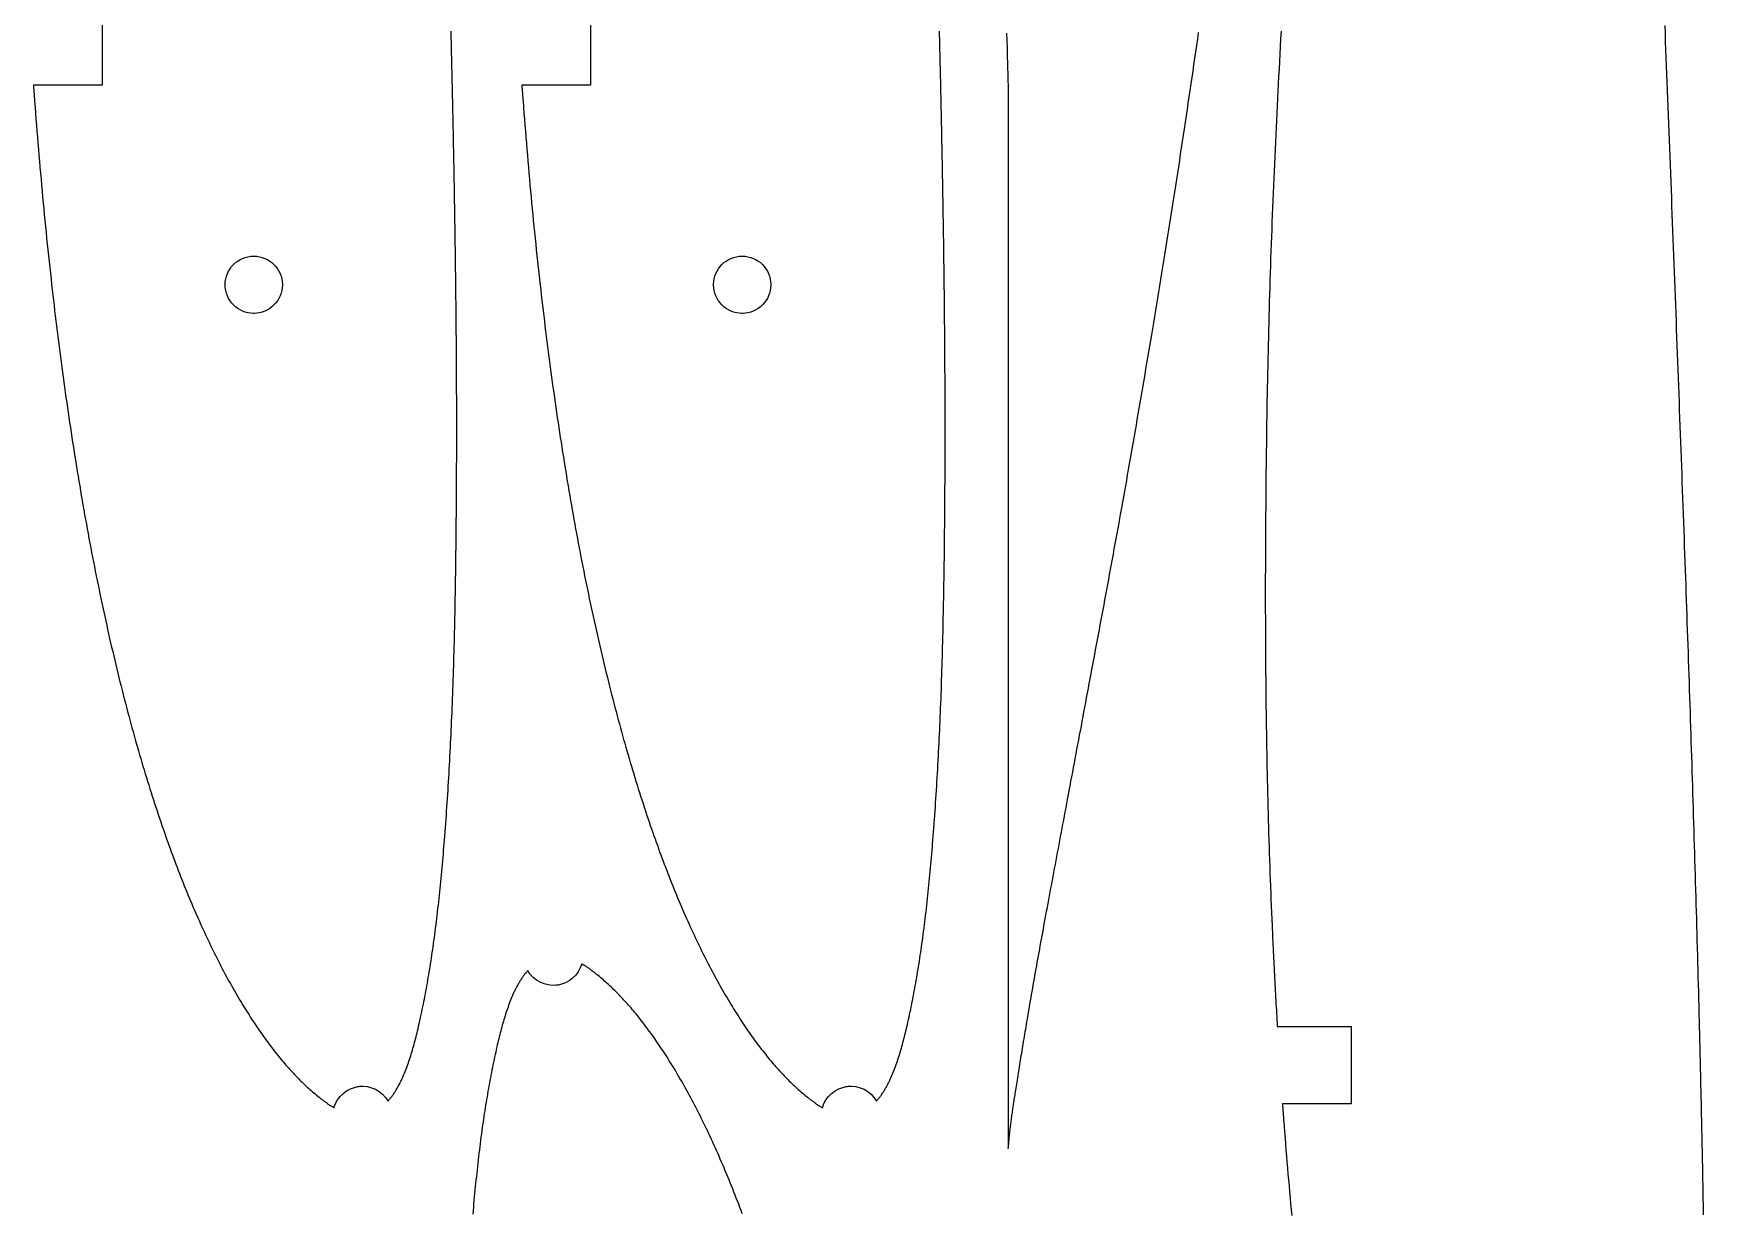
# Model space of a CAD drawing. Extents: x 0 to 97, y 0 to 653.
# Drawn here: x 3.4 to 93.9, y 398.2 to 462 of the extents above; entities that cross this region are included whole.
import ezdxf

# ---------------------------------------------------------------- set-up
doc = ezdxf.new("R2010")
doc.units = 0
doc.layers.get('0').update_dxf_attribs({"linetype": 'CONTINUOUS'})

msp = doc.modelspace()

# ---------------------------------------------------------------- linework, layer by layer
at = {"color": 0}
for points in [[(7.11849, 463.361), (7.11849, 459.161), (3.398, 459.161), (3.40007, 459.132), (3.40429, 459.075), (3.40642, 459.046), (3.40847, 459.018), (3.4106, 458.989), (3.41271, 458.96), (3.41482, 458.931), (3.41906, 458.874), (3.42117, 458.844), (3.42329, 458.817), (3.42546, 458.787), (3.43181, 458.701), (3.43397, 458.672), (3.43608, 458.644), (3.43826, 458.615), (3.44038, 458.586), (3.44254, 458.558), (3.44467, 458.529), (3.44683, 458.501), (3.449, 458.472), (3.45111, 458.443), (3.45329, 458.415), (3.45546, 458.386), (3.45763, 458.357), (3.45975, 458.329), (3.46192, 458.3), (3.48682, 457.974), (3.51204, 457.646), (3.53754, 457.319), (3.56337, 456.994), (3.58946, 456.668), (3.61594, 456.343), (3.64268, 456.018), (3.66976, 455.694), (3.69715, 455.371), (3.72488, 455.047), (3.75299, 454.724), (3.78136, 454.401), (3.81006, 454.079), (3.83914, 453.757), (3.86854, 453.436), (3.89828, 453.115), (3.92839, 452.794), (3.95876, 452.475), (3.98958, 452.156), (4.02072, 451.836), (4.05219, 451.517), (4.08404, 451.199), (4.11626, 450.882), (4.14887, 450.564), (4.18181, 450.247), (4.21511, 449.931), (4.24881, 449.615), (4.28282, 449.299), (4.31728, 448.985), (4.35211, 448.669), (4.35325, 448.66), (4.35439, 448.649), (4.35553, 448.639), (4.35672, 448.629), (4.35786, 448.618), (4.359, 448.608), (4.36128, 448.588), (4.36247, 448.578), (4.36361, 448.567), (4.36589, 448.546), (4.36703, 448.536), (4.36822, 448.525), (4.36936, 448.515), (4.3705, 448.506), (4.37164, 448.494), (4.37283, 448.485), (4.37511, 448.464), (4.37631, 448.454), (4.37744, 448.443), (4.37858, 448.433), (4.37972, 448.422), (4.38092, 448.412), (4.38206, 448.403), (4.38319, 448.392), (4.38439, 448.382), (4.38553, 448.371), (4.38672, 448.361), (4.41862, 448.079), (4.45085, 447.799), (4.4834, 447.518), (4.51628, 447.237), (4.54943, 446.957), (4.58296, 446.678), (4.61669, 446.399), (4.65082, 446.119), (4.68528, 445.842), (4.72, 445.563), (4.75504, 445.286), (4.79042, 445.008), (4.82607, 444.732), (4.86208, 444.456), (4.89839, 444.179), (4.935, 443.904), (4.97194, 443.629), (5.00922, 443.354), (5.04676, 443.081), (5.08469, 442.807), (5.12289, 442.533), (5.16146, 442.261), (5.20031, 441.987), (5.23947, 441.717), (5.27897, 441.444), (5.31879, 441.174), (5.35889, 440.903), (5.39936, 440.633), (5.44015, 440.364), (5.48122, 440.094), (5.52214, 439.829), (5.56332, 439.565), (5.60487, 439.3), (5.64671, 439.037), (5.68886, 438.774), (5.73128, 438.511), (5.77408, 438.249), (5.81722, 437.987), (5.86068, 437.725), (5.90446, 437.465), (5.94857, 437.204), (5.993, 436.944), (6.03776, 436.685), (6.08285, 436.426), (6.12831, 436.168), (6.17404, 435.91), (6.22017, 435.653), (6.2666, 435.396), (6.31342, 435.139), (6.36051, 434.883), (6.40799, 434.628), (6.45583, 434.374), (6.50401, 434.119), (6.55251, 433.865), (6.6014, 433.612), (6.65061, 433.36), (6.70019, 433.107), (6.75011, 432.856), (6.8004, 432.604), (6.85101, 432.353), (6.90201, 432.103), (6.95226, 431.86), (7.00276, 431.615), (7.05365, 431.374), (7.10493, 431.131), (7.15647, 430.889), (7.20844, 430.647), (7.26069, 430.407), (7.31332, 430.167), (7.36632, 429.926), (7.41965, 429.688), (7.47336, 429.449), (7.5274, 429.211), (7.58182, 428.974), (7.63656, 428.736), (7.69163, 428.5), (7.74713, 428.264), (7.80296, 428.029), (7.8591, 427.794), (7.91564, 427.561), (7.97254, 427.328), (8.02979, 427.094), (8.0874, 426.862), (8.1454, 426.631), (8.20372, 426.399), (8.26243, 426.169), (8.3215, 425.939), (8.38097, 425.71), (8.44075, 425.481), (8.50092, 425.253), (8.56142, 425.026), (8.62235, 424.799), (8.67979, 424.588), (8.73757, 424.375), (8.79562, 424.165), (8.85406, 423.954), (8.91282, 423.744), (8.9719, 423.535), (9.03131, 423.326), (9.0911, 423.118), (9.15115, 422.911), (9.21158, 422.704), (9.27229, 422.499), (9.33344, 422.293), (9.39486, 422.088), (9.4566, 421.883), (9.51872, 421.679), (9.58122, 421.476), (9.64399, 421.274), (9.70714, 421.072), (9.77067, 420.871), (9.83453, 420.669), (9.89871, 420.469), (9.96326, 420.271), (10.0282, 420.071), (10.0934, 419.874), (10.159, 419.676), (10.225, 419.479), (10.2913, 419.283), (10.358, 419.088), (10.4251, 418.893), (10.4925, 418.699), (10.5534, 418.525), (10.6148, 418.351), (10.6763, 418.178), (10.7382, 418.006), (10.8003, 417.833), (10.8628, 417.662), (10.9256, 417.492), (10.9887, 417.322), (11.052, 417.153), (11.1157, 416.983), (11.1797, 416.815), (11.244, 416.647), (11.3087, 416.481), (11.3736, 416.314), (11.4388, 416.147), (11.5044, 415.982), (11.5703, 415.818), (11.6364, 415.654), (11.703, 415.49), (11.7698, 415.328), (11.837, 415.165), (11.9045, 415.004), (11.9722, 414.843), (12.0404, 414.683), (12.1088, 414.524), (12.1776, 414.365), (12.2467, 414.207), (12.3162, 414.049), (12.386, 413.892), (12.4561, 413.736), (12.5227, 413.589), (12.5897, 413.443), (12.657, 413.297), (12.7245, 413.151), (12.7924, 413.007), (12.8606, 412.862), (12.929, 412.719), (12.9978, 412.576), (13.0668, 412.435), (13.1362, 412.293), (13.2059, 412.153), (13.2759, 412.013), (13.3461, 411.874), (13.4167, 411.735), (13.4876, 411.597), (13.5587, 411.46), (13.6303, 411.324), (13.702, 411.188), (13.7741, 411.051), (13.8465, 410.918), (13.9192, 410.783), (13.9922, 410.651), (14.0654, 410.518), (14.139, 410.388), (14.2129, 410.256), (14.2871, 410.126), (14.3617, 409.997), (14.4364, 409.868), (14.5115, 409.74), (14.5869, 409.614), (14.6626, 409.487), (14.731, 409.375), (14.7997, 409.263), (14.8686, 409.15), (14.9378, 409.039), (15.0071, 408.929), (15.0767, 408.819), (15.1465, 408.71), (15.2167, 408.601), (15.2869, 408.494), (15.3575, 408.388), (15.4283, 408.282), (15.4993, 408.176), (15.5706, 408.071), (15.6421, 407.968), (15.7138, 407.864), (15.7857, 407.763), (15.8578, 407.66), (15.9301, 407.56), (16.0028, 407.46), (16.0756, 407.36), (16.1486, 407.263), (16.2218, 407.164), (16.2953, 407.068), (16.3689, 406.972), (16.4428, 406.876), (16.5168, 406.782), (16.5911, 406.689), (16.6657, 406.597), (16.7403, 406.506), (16.8153, 406.415), (16.8808, 406.336), (16.9465, 406.258), (17.0125, 406.182), (17.0786, 406.106), (17.1449, 406.029), (17.2112, 405.954), (17.2779, 405.881), (17.3447, 405.807), (17.4117, 405.733), (17.4789, 405.662), (17.5462, 405.59), (17.6137, 405.519), (17.6815, 405.45), (17.7494, 405.381), (17.8178, 405.311), (17.8861, 405.244), (17.9547, 405.176), (18.0236, 405.11), (18.0926, 405.044), (18.1619, 404.979), (18.2315, 404.915), (18.3012, 404.851), (18.3712, 404.789), (18.4415, 404.726), (18.5121, 404.665), (18.5828, 404.604), (18.6537, 404.544), (18.7251, 404.485), (18.7967, 404.426), (18.8685, 404.368), (18.8943, 404.347), (18.92, 404.326), (18.9458, 404.307), (18.9717, 404.286), (18.9975, 404.267), (19.0235, 404.246), (19.0494, 404.226), (19.0754, 404.207), (19.1014, 404.186), (19.1275, 404.167), (19.1535, 404.147), (19.1796, 404.128), (19.2057, 404.11), (19.2318, 404.09), (19.2579, 404.071), (19.2842, 404.053), (19.3103, 404.033), (19.3365, 404.015), (19.3628, 403.997), (19.3889, 403.979), (19.4151, 403.961), (19.4415, 403.943), (19.4678, 403.926), (19.494, 403.908), (19.5203, 403.892), (19.5467, 403.875), (19.5729, 403.857), (19.5993, 403.84), (19.6257, 403.825), (19.6519, 403.808), (19.6783, 403.792), (19.6943, 403.85), (19.7596, 404.017), (19.8714, 404.224), (20.0108, 404.41), (20.1749, 404.574), (20.3608, 404.711), (20.5658, 404.822), (20.7869, 404.901), (20.9621, 404.942), (21.0211, 404.949), (21.0803, 404.956), (21.2599, 404.961), (21.4938, 404.938), (21.7194, 404.881), (21.9336, 404.793), (22.1329, 404.675), (22.3137, 404.528), (22.4729, 404.356), (22.5772, 404.21), (22.6069, 404.157), (22.6354, 404.189), (22.6635, 404.222), (22.6914, 404.256), (22.719, 404.289), (22.7464, 404.324), (22.7735, 404.358), (22.8003, 404.393), (22.8268, 404.429), (22.8532, 404.465), (22.8792, 404.503), (22.905, 404.54), (22.9306, 404.578), (22.956, 404.615), (22.9811, 404.654), (23.006, 404.693), (23.0306, 404.733), (23.0549, 404.774), (23.079, 404.814), (23.1029, 404.854), (23.1267, 404.896), (23.15, 404.938), (23.1733, 404.981), (23.1964, 405.024), (23.2192, 405.067), (23.2417, 405.11), (23.2642, 405.154), (23.2862, 405.199), (23.3082, 405.243), (23.3299, 405.289), (23.3514, 405.335), (23.3899, 405.418), (23.4276, 405.503), (23.4647, 405.589), (23.5012, 405.676), (23.5372, 405.765), (23.5725, 405.856), (23.6072, 405.946), (23.6414, 406.037), (23.6751, 406.131), (23.7082, 406.225), (23.7408, 406.321), (23.7729, 406.417), (23.8046, 406.514), (23.8357, 406.612), (23.8664, 406.711), (23.8965, 406.813), (23.9264, 406.912), (23.9557, 407.015), (23.9847, 407.118), (24.0133, 407.221), (24.0415, 407.325), (24.0693, 407.431), (24.0968, 407.536), (24.124, 407.643), (24.1508, 407.75), (24.1774, 407.858), (24.2038, 407.967), (24.2297, 408.076), (24.2554, 408.186), (24.281, 408.296), (24.3118, 408.432), (24.3422, 408.568), (24.3724, 408.704), (24.4022, 408.842), (24.4318, 408.981), (24.4611, 409.119), (24.49, 409.26), (24.5186, 409.4), (24.5469, 409.54), (24.5749, 409.683), (24.6025, 409.825), (24.6299, 409.969), (24.6569, 410.112), (24.6837, 410.258), (24.7101, 410.404), (24.7364, 410.55), (24.7622, 410.697), (24.7876, 410.844), (24.8129, 410.993), (24.8379, 411.142), (24.8625, 411.292), (24.8869, 411.442), (24.911, 411.593), (24.9347, 411.746), (24.9582, 411.899), (24.9814, 412.051), (25.0042, 412.206), (25.0268, 412.36), (25.0492, 412.515), (25.0711, 412.672), (25.0928, 412.828), (25.1161, 413), (25.1392, 413.172), (25.1619, 413.346), (25.1843, 413.521), (25.2062, 413.696), (25.2281, 413.871), (25.2494, 414.047), (25.2706, 414.225), (25.2912, 414.403), (25.3118, 414.582), (25.3319, 414.761), (25.3519, 414.94), (25.3715, 415.122), (25.3908, 415.304), (25.4099, 415.486), (25.4286, 415.669), (25.4472, 415.853), (25.4654, 416.037), (25.4833, 416.222), (25.5011, 416.408), (25.5186, 416.594), (25.5358, 416.781), (25.5528, 416.968), (25.5696, 417.157), (25.5861, 417.346), (25.6024, 417.535), (25.6183, 417.725), (25.6342, 417.917), (25.6499, 418.107), (25.6653, 418.299), (25.6826, 418.519), (25.6997, 418.74), (25.7165, 418.961), (25.7331, 419.183), (25.7493, 419.406), (25.7654, 419.629), (25.7811, 419.854), (25.7967, 420.079), (25.8119, 420.304), (25.8269, 420.531), (25.8415, 420.758), (25.8561, 420.986), (25.8703, 421.214), (25.8842, 421.443), (25.8979, 421.674), (25.9114, 421.904), (25.9246, 422.135), (25.9375, 422.367), (25.9501, 422.599), (25.9625, 422.832), (25.9747, 423.065), (25.9867, 423.3), (25.9983, 423.536), (26.0097, 423.771), (26.0208, 424.007), (26.0318, 424.244), (26.0425, 424.482), (26.0528, 424.721), (26.0631, 424.96), (26.0729, 425.199), (26.0826, 425.439), (26.0925, 425.69), (26.1019, 425.943), (26.1114, 426.194), (26.1204, 426.449), (26.1292, 426.703), (26.1378, 426.957), (26.1461, 427.213), (26.154, 427.468), (26.1619, 427.724), (26.1696, 427.982), (26.1768, 428.239), (26.184, 428.497), (26.191, 428.757), (26.1976, 429.015), (26.2042, 429.276), (26.2104, 429.537), (26.2165, 429.799), (26.2224, 430.06), (26.2281, 430.322), (26.2336, 430.586), (26.2389, 430.85), (26.244, 431.114), (26.2489, 431.379), (26.2536, 431.644), (26.2582, 431.91), (26.2626, 432.176), (26.2669, 432.443), (26.271, 432.711), (26.2749, 432.979), (26.2787, 433.249), (26.2826, 433.539), (26.2864, 433.832), (26.29, 434.124), (26.2933, 434.418), (26.2967, 434.711), (26.2996, 435.006), (26.3026, 435.301), (26.3053, 435.597), (26.3079, 435.893), (26.3103, 436.19), (26.3125, 436.487), (26.3146, 436.785), (26.3165, 437.083), (26.3182, 437.383), (26.3199, 437.683), (26.3213, 437.983), (26.3225, 438.285), (26.3236, 438.586), (26.3244, 438.888), (26.3253, 439.19), (26.3258, 439.493), (26.3264, 439.797), (26.3267, 440.101), (26.3268, 440.407), (26.3267, 440.711), (26.3265, 441.018), (26.3263, 441.324), (26.3257, 441.631), (26.325, 441.939), (26.3242, 442.247), (26.3232, 442.556), (26.3226, 442.74), (26.3219, 442.925), (26.3211, 443.11), (26.3203, 443.294), (26.3194, 443.481), (26.3185, 443.665), (26.3175, 443.851), (26.3165, 444.037), (26.3154, 444.224), (26.3143, 444.41), (26.3131, 444.596), (26.3118, 444.782), (26.3106, 444.969), (26.3092, 445.157), (26.3078, 445.343), (26.3063, 445.531), (26.3049, 445.718), (26.3033, 445.906), (26.3017, 446.094), (26.3, 446.282), (26.2983, 446.469), (26.2965, 446.658), (26.2947, 446.847), (26.2929, 447.036), (26.291, 447.225), (26.289, 447.414), (26.2871, 447.603), (26.285, 447.792), (26.2829, 447.982), (26.2807, 448.171), (26.2785, 448.361), (26.2768, 448.513), (26.275, 448.665), (26.2731, 448.817), (26.2713, 448.969), (26.2693, 449.121), (26.2674, 449.274), (26.2654, 449.426), (26.2635, 449.579), (26.2614, 449.732), (26.2594, 449.885), (26.2574, 450.037), (26.2553, 450.19), (26.2531, 450.343), (26.251, 450.496), (26.2488, 450.65), (26.2465, 450.803), (26.2443, 450.957), (26.2419, 451.11), (26.2397, 451.264), (26.2374, 451.418), (26.235, 451.571), (26.2326, 451.725), (26.2278, 452.033), (26.2253, 452.188), (26.2228, 452.342), (26.2203, 452.496), (26.2178, 452.651), (26.2151, 452.806), (26.2126, 452.96), (26.2092, 453.164), (26.2056, 453.369), (26.2021, 453.574), (26.1985, 453.779), (26.1949, 453.983), (26.1911, 454.189), (26.1874, 454.394), (26.1836, 454.6), (26.1799, 454.806), (26.176, 455.011), (26.1721, 455.218), (26.1682, 455.424), (26.1642, 455.631), (26.1601, 455.838), (26.156, 456.043), (26.1519, 456.25), (26.1478, 456.457), (26.1436, 456.664), (26.1394, 456.872), (26.1351, 457.079), (26.1308, 457.286), (26.1265, 457.494), (26.1221, 457.701), (26.1176, 457.91), (26.1132, 458.118), (26.1087, 458.326), (26.1042, 458.535), (26.0997, 458.743), (26.095, 458.953), (26.0904, 459.161), (26.0874, 459.3), (26.0842, 459.439), (26.081, 459.579), (26.0779, 459.718), (26.0747, 459.857), (26.0683, 460.136), (26.0651, 460.275), (26.0618, 460.415), (26.0586, 460.554), (26.0553, 460.694), (26.0521, 460.835), (26.0488, 460.974), (26.0454, 461.114), (26.0422, 461.254), (26.0354, 461.535), (26.0321, 461.675), (26.0287, 461.814), (26.0253, 461.956), (26.0218, 462.096)], [(33.574, 463.361), (33.574, 459.161), (29.8536, 459.161), (29.8557, 459.132), (29.8578, 459.104), (29.8599, 459.075), (29.8619, 459.046), (29.8663, 458.989), (29.8683, 458.96), (29.8704, 458.931), (29.8747, 458.874), (29.8768, 458.844), (29.8832, 458.758), (29.8853, 458.731), (29.8896, 458.672), (29.8917, 458.644), (29.8939, 458.615), (29.896, 458.586), (29.8981, 458.558), (29.9003, 458.529), (29.9024, 458.501), (29.9046, 458.472), (29.9068, 458.443), (29.9089, 458.415), (29.911, 458.386), (29.9175, 458.3), (29.9425, 457.974), (29.9676, 457.646), (29.9931, 457.319), (30.0189, 456.994), (30.0451, 456.668), (30.0715, 456.343), (30.0982, 456.018), (30.1254, 455.694), (30.1528, 455.371), (30.1806, 455.047), (30.2086, 454.724), (30.2369, 454.401), (30.2657, 454.079), (30.2947, 453.757), (30.3242, 453.436), (30.3539, 453.115), (30.3839, 452.794), (30.4144, 452.475), (30.4451, 452.156), (30.4763, 451.836), (30.5078, 451.517), (30.5397, 451.199), (30.5718, 450.882), (30.6044, 450.564), (30.6374, 450.247), (30.6707, 449.931), (30.7043, 449.615), (30.7385, 449.299), (30.7729, 448.985), (30.8076, 448.669), (30.8089, 448.66), (30.81, 448.649), (30.8135, 448.618), (30.8146, 448.608), (30.8157, 448.597), (30.8181, 448.578), (30.8192, 448.567), (30.8203, 448.557), (30.8215, 448.546), (30.8226, 448.536), (30.8249, 448.515), (30.8261, 448.506), (30.8272, 448.494), (30.8283, 448.485), (30.8296, 448.474), (30.8307, 448.464), (30.8318, 448.454), (30.8331, 448.443), (30.8342, 448.433), (30.8353, 448.422), (30.8365, 448.412), (30.8376, 448.403), (30.8387, 448.392), (30.84, 448.382), (30.8411, 448.371), (30.8422, 448.361), (30.8742, 448.079), (30.9065, 447.799), (30.939, 447.518), (30.9718, 447.237), (31.005, 446.957), (31.0385, 446.678), (31.0724, 446.399), (31.1064, 446.119), (31.1408, 445.842), (31.1756, 445.563), (31.2106, 445.286), (31.246, 445.008), (31.2817, 444.732), (31.3176, 444.456), (31.3539, 444.179), (31.3906, 443.904), (31.4275, 443.629), (31.4647, 443.354), (31.5024, 443.081), (31.5403, 442.807), (31.5785, 442.533), (31.6171, 442.261), (31.6558, 441.987), (31.695, 441.717), (31.7346, 441.444), (31.7743, 441.174), (31.8144, 440.903), (31.855, 440.633), (31.8957, 440.364), (31.9368, 440.094), (31.9776, 439.829), (32.0189, 439.565), (32.0604, 439.3), (32.1022, 439.037), (32.1444, 438.774), (32.1869, 438.511), (32.2297, 438.249), (32.2728, 437.987), (32.3163, 437.725), (32.36, 437.465), (32.4042, 437.204), (32.4486, 436.944), (32.4933, 436.685), (32.5385, 436.426), (32.5839, 436.168), (32.6297, 435.91), (32.6758, 435.653), (32.7222, 435.396), (32.769, 435.139), (32.8161, 434.883), (32.8636, 434.628), (32.9114, 434.374), (32.9596, 434.119), (33.0081, 433.865), (33.0569, 433.612), (33.1061, 433.36), (33.1557, 433.107), (33.2057, 432.856), (33.256, 432.604), (33.3067, 432.353), (33.3576, 432.103), (33.4078, 431.86), (33.4583, 431.615), (33.5093, 431.374), (33.5606, 431.131), (33.6121, 430.889), (33.664, 430.647), (33.7163, 430.407), (33.7689, 430.167), (33.8219, 429.926), (33.8753, 429.688), (33.9289, 429.449), (33.9829, 429.211), (34.0374, 428.974), (34.0921, 428.736), (34.1472, 428.5), (34.2026, 428.264), (34.2585, 428.029), (34.3147, 427.794), (34.3712, 427.561), (34.4281, 427.328), (34.4854, 427.094), (34.5431, 426.862), (34.601, 426.631), (34.6593, 426.399), (34.7181, 426.169), (34.7771, 425.939), (34.8365, 425.71), (34.8964, 425.481), (34.9565, 425.253), (35.0171, 425.026), (35.0779, 424.799), (35.1354, 424.588), (35.1932, 424.375), (35.2513, 424.165), (35.3097, 423.954), (35.3685, 423.744), (35.4275, 423.535), (35.4869, 423.326), (35.5467, 423.118), (35.6067, 422.911), (35.6672, 422.704), (35.7279, 422.499), (35.789, 422.293), (35.8504, 422.088), (35.9122, 421.883), (35.9743, 421.679), (36.0368, 421.476), (36.0996, 421.274), (36.1628, 421.072), (36.2263, 420.871), (36.2901, 420.669), (36.3543, 420.469), (36.4189, 420.271), (36.4838, 420.071), (36.549, 419.874), (36.6146, 419.676), (36.6806, 419.479), (36.7469, 419.283), (36.8136, 419.088), (36.8807, 418.893), (36.9481, 418.699), (37.009, 418.525), (37.0703, 418.351), (37.1319, 418.178), (37.1937, 418.006), (37.256, 417.833), (37.3185, 417.662), (37.3812, 417.492), (37.4442, 417.322), (37.5076, 417.153), (37.5712, 416.983), (37.6353, 416.815), (37.6996, 416.647), (37.7642, 416.481), (37.8292, 416.314), (37.8944, 416.147), (37.96, 415.982), (38.0258, 415.818), (38.0921, 415.654), (38.1585, 415.49), (38.2254, 415.328), (38.2925, 415.165), (38.36, 415.004), (38.4278, 414.843), (38.496, 414.683), (38.5644, 414.524), (38.6332, 414.365), (38.7024, 414.207), (38.7718, 414.049), (38.8415, 413.892), (38.9117, 413.736), (38.9783, 413.589), (39.0453, 413.443), (39.1125, 413.297), (39.1801, 413.151), (39.2481, 413.007), (39.3161, 412.862), (39.3846, 412.719), (39.4533, 412.576), (39.5225, 412.435), (39.5918, 412.293), (39.6615, 412.153), (39.7314, 412.013), (39.8017, 411.874), (39.8722, 411.735), (39.9432, 411.597), (40.0144, 411.46), (40.0858, 411.324), (40.1576, 411.188), (40.2297, 411.051), (40.3021, 410.918), (40.3747, 410.783), (40.4478, 410.651), (40.5211, 410.518), (40.5946, 410.388), (40.6685, 410.256), (40.7428, 410.126), (40.8172, 409.997), (40.8919, 409.868), (40.9671, 409.74), (41.0425, 409.614), (41.1182, 409.487), (41.1865, 409.375), (41.2553, 409.263), (41.3242, 409.15), (41.3933, 409.039), (41.4626, 408.929), (41.5324, 408.819), (41.6022, 408.71), (41.6722, 408.601), (41.7425, 408.494), (41.8132, 408.388), (41.8839, 408.282), (41.955, 408.176), (42.0262, 408.071), (42.0976, 407.968), (42.1693, 407.864), (42.2413, 407.763), (42.3135, 407.66), (42.3857, 407.56), (42.4583, 407.46), (42.5311, 407.36), (42.6042, 407.263), (42.6774, 407.164), (42.7508, 407.068), (42.8244, 406.972), (42.8983, 406.876), (42.9725, 406.782), (43.0467, 406.689), (43.1213, 406.597), (43.196, 406.506), (43.2708, 406.415), (43.3364, 406.336), (43.4022, 406.258), (43.4681, 406.182), (43.5342, 406.106), (43.6004, 406.029), (43.6669, 405.954), (43.7335, 405.881), (43.8003, 405.807), (43.8672, 405.733), (43.9344, 405.662), (44.0018, 405.59), (44.0694, 405.519), (44.1372, 405.45), (44.2051, 405.381), (44.2733, 405.311), (44.3417, 405.244), (44.4103, 405.176), (44.4792, 405.11), (44.5482, 405.044), (44.6175, 404.979), (44.6871, 404.915), (44.7568, 404.851), (44.8269, 404.789), (44.8971, 404.726), (44.9676, 404.665), (45.0385, 404.604), (45.1094, 404.544), (45.1807, 404.485), (45.2522, 404.426), (45.324, 404.368), (45.3499, 404.347), (45.3756, 404.326), (45.4014, 404.307), (45.4274, 404.286), (45.4532, 404.267), (45.4792, 404.246), (45.505, 404.226), (45.531, 404.207), (45.5571, 404.186), (45.5831, 404.167), (45.6092, 404.147), (45.6351, 404.128), (45.6613, 404.11), (45.6874, 404.09), (45.7136, 404.071), (45.7397, 404.053), (45.7658, 404.033), (45.7921, 404.015), (45.8183, 403.997), (45.8446, 403.979), (45.8708, 403.961), (45.8971, 403.943), (45.9233, 403.926), (45.9497, 403.908), (45.976, 403.892), (46.0022, 403.875), (46.0285, 403.857), (46.0549, 403.84), (46.0813, 403.825), (46.1075, 403.808), (46.1339, 403.792), (46.1499, 403.85), (46.2153, 404.017), (46.3269, 404.224), (46.4664, 404.41), (46.6306, 404.574), (46.8165, 404.711), (47.0214, 404.822), (47.2425, 404.901), (47.4176, 404.942), (47.4768, 404.949), (47.5358, 404.956), (47.7154, 404.961), (47.9493, 404.938), (48.175, 404.881), (48.3892, 404.793), (48.5885, 404.675), (48.7693, 404.528), (48.9285, 404.356), (49.0328, 404.21), (49.0625, 404.157), (49.091, 404.189), (49.119, 404.222), (49.1469, 404.256), (49.1746, 404.289), (49.2019, 404.324), (49.229, 404.358), (49.2558, 404.393), (49.2825, 404.429), (49.3088, 404.465), (49.3349, 404.503), (49.3606, 404.54), (49.3863, 404.578), (49.4115, 404.615), (49.4367, 404.654), (49.4615, 404.693), (49.4861, 404.733), (49.5104, 404.774), (49.5346, 404.814), (49.5585, 404.854), (49.5822, 404.896), (49.6057, 404.938), (49.6289, 404.981), (49.6519, 405.024), (49.6747, 405.067), (49.6974, 405.11), (49.7197, 405.154), (49.7418, 405.199), (49.7638, 405.243), (49.7856, 405.289), (49.8071, 405.335), (49.8456, 405.418), (49.8832, 405.503), (49.9204, 405.589), (49.9568, 405.676), (49.9928, 405.765), (50.0281, 405.856), (50.0629, 405.946), (50.0971, 406.037), (50.1307, 406.131), (50.1638, 406.225), (50.1964, 406.321), (50.2285, 406.417), (50.2601, 406.514), (50.2912, 406.612), (50.3219, 406.711), (50.3521, 406.813), (50.3819, 406.912), (50.4113, 407.015), (50.4403, 407.118), (50.4689, 407.221), (50.4971, 407.325), (50.5249, 407.431), (50.5524, 407.536), (50.5796, 407.643), (50.6064, 407.75), (50.6331, 407.858), (50.6593, 407.967), (50.6853, 408.076), (50.711, 408.186), (50.7365, 408.296), (50.7674, 408.432), (50.7978, 408.568), (50.8281, 408.704), (50.8579, 408.842), (50.8874, 408.981), (50.9167, 409.119), (50.9456, 409.26), (50.9742, 409.4), (51.0025, 409.54), (51.0304, 409.683), (51.0581, 409.825), (51.0856, 409.969), (51.1126, 410.112), (51.1393, 410.258), (51.1657, 410.404), (51.1919, 410.55), (51.2178, 410.697), (51.2433, 410.844), (51.2686, 410.993), (51.2935, 411.142), (51.3182, 411.292), (51.3425, 411.442), (51.3665, 411.593), (51.3903, 411.746), (51.4138, 411.899), (51.4369, 412.051), (51.4599, 412.206), (51.4824, 412.36), (51.5047, 412.515), (51.5267, 412.672), (51.5483, 412.828), (51.5718, 413), (51.5947, 413.172), (51.6175, 413.346), (51.6399, 413.521), (51.6619, 413.696), (51.6836, 413.871), (51.705, 414.047), (51.7261, 414.225), (51.7469, 414.403), (51.7674, 414.582), (51.7876, 414.761), (51.8075, 414.94), (51.8271, 415.122), (51.8464, 415.304), (51.8656, 415.486), (51.8843, 415.669), (51.9028, 415.853), (51.921, 416.037), (51.939, 416.222), (51.9567, 416.408), (51.9742, 416.594), (51.9914, 416.781), (52.0085, 416.968), (52.0251, 417.157), (52.0417, 417.346), (52.0579, 417.535), (52.074, 417.725), (52.0899, 417.917), (52.1054, 418.107), (52.1208, 418.299), (52.1382, 418.519), (52.1553, 418.74), (52.1721, 418.961), (52.1886, 419.183), (52.2049, 419.406), (52.221, 419.629), (52.2367, 419.854), (52.2522, 420.079), (52.2675, 420.304), (52.2825, 420.531), (52.2972, 420.758), (52.3117, 420.986), (52.3258, 421.214), (52.3397, 421.443), (52.3535, 421.674), (52.3669, 421.904), (52.3801, 422.135), (52.3931, 422.367), (52.4057, 422.599), (52.4182, 422.832), (52.4303, 423.065), (52.4422, 423.3), (52.4539, 423.536), (52.4653, 423.771), (52.4764, 424.007), (52.4874, 424.244), (52.4981, 424.482), (52.5085, 424.721), (52.5186, 424.96), (52.5285, 425.199), (52.5382, 425.439), (52.5481, 425.69), (52.5576, 425.943), (52.5669, 426.194), (52.576, 426.449), (52.5847, 426.703), (52.5933, 426.957), (52.6017, 427.213), (52.6097, 427.468), (52.6175, 427.724), (52.6251, 427.982), (52.6325, 428.239), (52.6396, 428.497), (52.6465, 428.757), (52.6533, 429.015), (52.6597, 429.276), (52.666, 429.537), (52.6721, 429.799), (52.6779, 430.06), (52.6836, 430.322), (52.6892, 430.586), (52.6944, 430.85), (52.6996, 431.114), (52.7044, 431.379), (52.7093, 431.644), (52.7137, 431.91), (52.7182, 432.176), (52.7225, 432.443), (52.7265, 432.711), (52.7306, 432.979), (52.7343, 433.249), (52.7382, 433.539), (52.7419, 433.832), (52.7456, 434.124), (52.7489, 434.418), (52.7522, 434.711), (52.7553, 435.006), (52.7582, 435.301), (52.761, 435.597), (52.7635, 435.893), (52.7658, 436.19), (52.7681, 436.487), (52.7701, 436.785), (52.7721, 437.083), (52.7737, 437.383), (52.7754, 437.683), (52.7768, 437.983), (52.7781, 438.285), (52.7792, 438.586), (52.7801, 438.888), (52.7808, 439.19), (52.7815, 439.493), (52.7819, 439.797), (52.7822, 440.101), (52.7824, 440.407), (52.7824, 440.711), (52.7821, 441.018), (52.7818, 441.324), (52.7813, 441.631), (52.7807, 441.939), (52.7799, 442.247), (52.7789, 442.556), (52.7782, 442.74), (52.7775, 442.925), (52.7768, 443.11), (52.7758, 443.294), (52.775, 443.481), (52.774, 443.665), (52.7731, 443.851), (52.7721, 444.037), (52.771, 444.224), (52.7699, 444.41), (52.7686, 444.596), (52.7674, 444.782), (52.7661, 444.969), (52.7647, 445.157), (52.7633, 445.343), (52.7619, 445.531), (52.7604, 445.718), (52.7589, 445.906), (52.7572, 446.094), (52.7556, 446.282), (52.7539, 446.469), (52.7521, 446.658), (52.7503, 446.847), (52.7485, 447.036), (52.7465, 447.225), (52.7446, 447.414), (52.7426, 447.603), (52.7406, 447.792), (52.7385, 447.982), (52.7364, 448.171), (52.7342, 448.361), (52.7324, 448.513), (52.7306, 448.665), (52.7287, 448.817), (52.7268, 448.969), (52.725, 449.121), (52.7229, 449.274), (52.721, 449.426), (52.719, 449.579), (52.7171, 449.732), (52.715, 449.885), (52.7129, 450.037), (52.7108, 450.19), (52.7086, 450.343), (52.7065, 450.496), (52.7043, 450.65), (52.7021, 450.803), (52.6999, 450.957), (52.6976, 451.11), (52.6953, 451.264), (52.6929, 451.418), (52.6906, 451.571), (52.6882, 451.725), (52.6858, 451.879), (52.6833, 452.033), (52.6808, 452.188), (52.6783, 452.342), (52.6758, 452.496), (52.6733, 452.651), (52.6708, 452.806), (52.6682, 452.96), (52.6647, 453.164), (52.6613, 453.369), (52.6576, 453.574), (52.654, 453.779), (52.6504, 453.983), (52.6468, 454.189), (52.6431, 454.394), (52.6392, 454.6), (52.6354, 454.806), (52.6315, 455.011), (52.6276, 455.218), (52.6237, 455.424), (52.6197, 455.631), (52.6157, 455.838), (52.6117, 456.043), (52.6075, 456.25), (52.6035, 456.457), (52.5992, 456.664), (52.595, 456.872), (52.5907, 457.079), (52.5864, 457.286), (52.5821, 457.494), (52.5776, 457.701), (52.5733, 457.91), (52.5689, 458.118), (52.5643, 458.326), (52.5597, 458.535), (52.5553, 458.743), (52.5506, 458.953), (52.546, 459.161), (52.5429, 459.3), (52.5397, 459.439), (52.5367, 459.579), (52.5335, 459.718), (52.5303, 459.857), (52.5239, 460.136), (52.5207, 460.275), (52.5174, 460.415), (52.5142, 460.554), (52.511, 460.694), (52.5076, 460.835), (52.501, 461.114), (52.4978, 461.254), (52.4943, 461.394), (52.4911, 461.535), (52.4876, 461.675), (52.4843, 461.814), (52.481, 461.956), (52.4775, 462.096)], [(93.8633, 398.001), (93.8599, 398.207), (93.8562, 398.411), (93.8526, 398.617), (93.849, 398.821), (93.8453, 399.026), (93.8415, 399.232), (93.8378, 399.438), (93.834, 399.643), (93.8301, 399.849), (93.8263, 400.056), (93.8224, 400.261), (93.8183, 400.468), (93.8143, 400.674), (93.8103, 400.881), (93.8061, 401.088), (93.8019, 401.294), (93.7978, 401.501), (93.7936, 401.708), (93.7893, 401.917), (93.785, 402.124), (93.7807, 402.332), (93.7763, 402.539), (93.7718, 402.747), (93.7674, 402.956), (93.7629, 403.164), (93.7585, 403.372), (93.7538, 403.581), (93.7493, 403.789), (93.7446, 403.999), (93.7415, 404.138), (93.7383, 404.276), (93.7351, 404.415), (93.7321, 404.556), (93.7289, 404.694), (93.7225, 404.974), (93.7193, 405.112), (93.716, 405.253), (93.7128, 405.392), (93.7096, 405.532), (93.7063, 405.671), (93.7029, 405.811), (93.6997, 405.951), (93.6962, 406.092), (93.6929, 406.232), (93.6896, 406.371), (93.6829, 406.651), (93.6794, 406.792), (93.6761, 406.932), (93.6726, 407.072), (93.6692, 407.214), (93.6657, 407.354), (93.6588, 407.635), (93.6553, 407.776), (93.6518, 407.917), (93.6483, 408.057), (93.6447, 408.199), (93.6442, 408.222), (93.6429, 408.269), (93.6424, 408.293), (93.6411, 408.34), (93.6406, 408.364), (93.64, 408.388), (93.6388, 408.435), (93.6382, 408.458), (93.6376, 408.482), (93.6369, 408.506), (93.6351, 408.576), (93.6346, 408.6), (93.631, 408.742), (93.6304, 408.765), (93.6274, 408.883), (93.6268, 408.907), (93.6168, 409.299), (93.6067, 409.689), (93.5964, 410.081), (93.5861, 410.472), (93.5757, 410.865), (93.5653, 411.258), (93.5546, 411.651), (93.5439, 412.044), (93.5331, 412.439), (93.5222, 412.833), (93.5113, 413.229), (93.5003, 413.624), (93.489, 414.019), (93.4779, 414.417), (93.4665, 414.813), (93.4551, 415.21), (93.4436, 415.607), (93.4321, 416.006), (93.4204, 416.403), (93.4086, 416.801), (93.3968, 417.201), (93.3849, 417.6), (93.3729, 418), (93.3608, 418.4), (93.3487, 418.8), (93.3364, 419.201), (93.3242, 419.603), (93.3118, 420.004), (93.2993, 420.406), (93.2868, 420.808), (93.2743, 421.207), (93.2617, 421.607), (93.249, 422.007), (93.2364, 422.407), (93.2235, 422.807), (93.2107, 423.208), (93.1976, 423.61), (93.1847, 424.011), (93.1717, 424.412), (93.1585, 424.814), (93.1453, 425.217), (93.1319, 425.619), (93.1186, 426.022), (93.1053, 426.426), (93.0918, 426.829), (93.0782, 427.233), (93.0646, 427.638), (93.051, 428.042), (93.0372, 428.447), (93.0233, 428.851), (93.0096, 429.257), (92.9956, 429.662), (92.9817, 430.068), (92.9675, 430.475), (92.9535, 430.882), (92.9393, 431.287), (92.9251, 431.694), (92.9107, 432.103), (92.8964, 432.51), (92.8819, 432.918), (92.8668, 433.349), (92.8514, 433.779), (92.836, 434.211), (92.8206, 434.642), (92.805, 435.074), (92.7894, 435.506), (92.7739, 435.939), (92.7582, 436.371), (92.7425, 436.804), (92.7267, 437.237), (92.7108, 437.671), (92.695, 438.104), (92.679, 438.539), (92.6631, 438.972), (92.6471, 439.407), (92.631, 439.842), (92.6149, 440.276), (92.5987, 440.711), (92.5826, 441.147), (92.5665, 441.583), (92.5503, 442.018), (92.534, 442.454), (92.5178, 442.89), (92.5014, 443.328), (92.4851, 443.764), (92.4688, 444.201), (92.4524, 444.638), (92.436, 445.075), (92.4196, 445.513), (92.4032, 445.95), (92.3867, 446.389), (92.37, 446.832), (92.3535, 447.276), (92.3367, 447.721), (92.32, 448.165), (92.3033, 448.61), (92.2865, 449.056), (92.2697, 449.5), (92.2529, 449.946), (92.2361, 450.39), (92.2193, 450.836), (92.2025, 451.282), (92.1856, 451.728), (92.1687, 452.174), (92.1518, 452.621), (92.1349, 453.067), (92.1179, 453.514), (92.1008, 453.96), (92.0839, 454.407), (92.0668, 454.854), (92.0497, 455.301), (92.0325, 455.749), (92.0154, 456.196), (91.9982, 456.643), (91.981, 457.09), (91.9636, 457.539), (91.9464, 457.986), (91.929, 458.435), (91.9117, 458.882), (91.8942, 459.331), (91.8768, 459.779), (91.8596, 460.215), (91.8425, 460.653), (91.8254, 461.089), (91.8083, 461.525), (91.7911, 461.963), (91.7739, 462.4)], [(56.1101, 461.976), (56.1218, 461.575), (56.1335, 461.174), (56.1378, 461.025), (56.1399, 460.951), (56.1421, 460.876), (56.1463, 460.728), (56.1485, 460.654), (56.1547, 460.432), (56.1569, 460.357), (56.1633, 460.135), (56.1654, 460.061), (56.1675, 459.986), (56.1696, 459.912), (56.1717, 459.839), (56.1739, 459.764), (56.1758, 459.69), (56.1781, 459.617), (56.1801, 459.542), (56.1822, 459.468), (56.1843, 459.394), (56.1864, 459.321), (56.1885, 459.246), (56.1906, 459.172), (56.1967, 458.951), (56.1967, 401.774), (56.1964, 401.763), (56.1962, 401.753), (56.196, 401.743), (56.1957, 401.732), (56.1954, 401.724), (56.1953, 401.714), (56.1951, 401.704), (56.195, 401.696), (56.1947, 401.688), (56.1947, 401.679), (56.1946, 401.672), (56.1944, 401.665), (56.1944, 401.658), (56.1943, 401.651), (56.1943, 401.633), (56.1944, 401.628), (56.1944, 401.624), (56.1946, 401.619), (56.1947, 401.615), (56.1949, 401.611), (56.195, 401.608), (56.1951, 401.606), (56.1954, 401.603), (56.1956, 401.601), (56.1958, 401.599), (56.1961, 401.599), (56.1964, 401.597), (56.1967, 401.597), (56.1976, 401.599), (56.1988, 401.603), (56.2, 401.61), (56.2014, 401.618), (56.2029, 401.629), (56.2046, 401.643), (56.2064, 401.66), (56.2083, 401.678), (56.2106, 401.699), (56.2128, 401.721), (56.2151, 401.744), (56.2176, 401.771), (56.2203, 401.799), (56.2231, 401.828), (56.226, 401.858), (56.229, 401.89), (56.2321, 401.924), (56.2354, 401.96), (56.2389, 401.994), (56.2424, 402.032), (56.246, 402.071), (56.2497, 402.11), (56.2536, 402.149), (56.2575, 402.19), (56.2658, 402.272), (56.2701, 402.315), (56.2746, 402.358), (56.279, 402.4), (56.2836, 402.444), (56.2913, 402.514), (56.2992, 402.585), (56.3074, 402.656), (56.3157, 402.726), (56.3243, 402.799), (56.3331, 402.871), (56.3422, 402.943), (56.3515, 403.015), (56.3611, 403.089), (56.3708, 403.162), (56.3808, 403.236), (56.391, 403.311), (56.4014, 403.386), (56.4119, 403.461), (56.4228, 403.537), (56.4338, 403.614), (56.445, 403.69), (56.4564, 403.768), (56.4679, 403.846), (56.4796, 403.924), (56.4915, 404.003), (56.5036, 404.083), (56.5158, 404.164), (56.5283, 404.244), (56.541, 404.326), (56.5536, 404.408), (56.5665, 404.49), (56.5796, 404.575), (56.5928, 404.658), (56.6062, 404.743), (56.6235, 404.853), (56.641, 404.964), (56.6586, 405.075), (56.6765, 405.189), (56.6947, 405.303), (56.7131, 405.418), (56.7317, 405.533), (56.7504, 405.651), (56.7694, 405.769), (56.7886, 405.889), (56.8081, 406.008), (56.8276, 406.131), (56.8474, 406.251), (56.8674, 406.375), (56.8875, 406.499), (56.9079, 406.624), (56.9285, 406.75), (56.9493, 406.876), (56.9703, 407.004), (56.9914, 407.132), (57.0126, 407.261), (57.0342, 407.39), (57.0558, 407.521), (57.0776, 407.651), (57.0997, 407.783), (57.1219, 407.917), (57.1443, 408.05), (57.1668, 408.183), (57.1894, 408.318), (57.2124, 408.453), (57.2354, 408.588), (57.2635, 408.753), (57.2918, 408.918), (57.3204, 409.085), (57.3492, 409.251), (57.3782, 409.419), (57.4074, 409.588), (57.4368, 409.757), (57.4665, 409.928), (57.4964, 410.099), (57.5264, 410.269), (57.5568, 410.442), (57.5872, 410.614), (57.6179, 410.787), (57.6489, 410.963), (57.68, 411.136), (57.7112, 411.313), (57.7428, 411.489), (57.7746, 411.665), (57.8065, 411.843), (57.8386, 412.021), (57.8708, 412.2), (57.9033, 412.379), (57.936, 412.56), (57.9688, 412.74), (58.0018, 412.922), (58.035, 413.104), (58.0683, 413.286), (58.1019, 413.469), (58.1356, 413.654), (58.1694, 413.838), (58.2035, 414.024), (58.2414, 414.229), (58.2796, 414.436), (58.3179, 414.643), (58.3564, 414.851), (58.3951, 415.06), (58.434, 415.269), (58.4731, 415.479), (58.5124, 415.69), (58.5518, 415.901), (58.5912, 416.114), (58.6311, 416.326), (58.671, 416.54), (58.7111, 416.754), (58.7512, 416.969), (58.7917, 417.185), (58.8322, 417.401), (58.8729, 417.618), (58.9138, 417.836), (58.9547, 418.054), (58.9958, 418.272), (59.0371, 418.492), (59.0783, 418.713), (59.1199, 418.932), (59.1615, 419.154), (59.2032, 419.375), (59.245, 419.597), (59.2871, 419.821), (59.3292, 420.044), (59.3713, 420.268), (59.4135, 420.493), (59.4593, 420.737), (59.5053, 420.981), (59.5514, 421.226), (59.5975, 421.472), (59.6439, 421.718), (59.6903, 421.965), (59.7368, 422.213), (59.7833, 422.461), (59.8301, 422.71), (59.8769, 422.958), (59.9239, 423.208), (59.9708, 423.46), (60.0179, 423.71), (60.0653, 423.963), (60.1125, 424.214), (60.16, 424.467), (60.2075, 424.721), (60.2551, 424.975), (60.3028, 425.229), (60.3506, 425.483), (60.3985, 425.74), (60.4465, 425.996), (60.4946, 426.253), (60.5428, 426.51), (60.591, 426.767), (60.6393, 427.025), (60.6878, 427.285), (60.7362, 427.543), (60.7849, 427.803), (60.8336, 428.064), (60.8836, 428.331), (60.9336, 428.599), (60.9838, 428.867), (61.034, 429.135), (61.0842, 429.404), (61.1346, 429.674), (61.185, 429.944), (61.2354, 430.214), (61.286, 430.486), (61.3365, 430.757), (61.3871, 431.029), (61.4378, 431.301), (61.4883, 431.575), (61.539, 431.849), (61.5897, 432.122), (61.6406, 432.397), (61.6913, 432.672), (61.7421, 432.947), (61.7928, 433.224), (61.8436, 433.5), (61.8943, 433.776), (61.9451, 434.054), (61.996, 434.332), (62.0467, 434.61), (62.0975, 434.889), (62.1481, 435.168), (62.1989, 435.447), (62.2494, 435.728), (62.3001, 436.008), (62.3507, 436.289), (62.4036, 436.583), (62.4565, 436.879), (62.5094, 437.175), (62.5622, 437.471), (62.6149, 437.768), (62.6676, 438.065), (62.7203, 438.362), (62.7728, 438.661), (62.8254, 438.96), (62.8778, 439.26), (62.9303, 439.558), (62.9826, 439.858), (63.035, 440.16), (63.0872, 440.461), (63.1394, 440.763), (63.1917, 441.064), (63.2437, 441.367), (63.2958, 441.669), (63.3479, 441.972), (63.3999, 442.275), (63.4518, 442.579), (63.5038, 442.883), (63.5556, 443.189), (63.6072, 443.494), (63.659, 443.8), (63.7107, 444.106), (63.7624, 444.412), (63.8139, 444.719), (63.8654, 445.026), (63.9169, 445.335), (63.9683, 445.642), (64.0236, 445.974), (64.0789, 446.306), (64.1342, 446.639), (64.1893, 446.972), (64.2443, 447.306), (64.2993, 447.639), (64.3542, 447.974), (64.409, 448.308), (64.4638, 448.644), (64.5185, 448.979), (64.5732, 449.315), (64.6276, 449.653), (64.6821, 449.989), (64.7364, 450.326), (64.7907, 450.664), (64.8449, 451.003), (64.8989, 451.34), (64.9529, 451.681), (65.0067, 452.019), (65.0606, 452.36), (65.1142, 452.7), (65.1676, 453.04), (65.2211, 453.381), (65.2743, 453.722), (65.3275, 454.064), (65.3806, 454.407), (65.4335, 454.75), (65.4862, 455.093), (65.5389, 455.436), (65.5914, 455.781), (65.6438, 456.124), (65.6958, 456.468), (65.7476, 456.811), (65.7994, 457.156), (65.8511, 457.501), (65.9026, 457.846), (65.954, 458.192), (66.0053, 458.537), (66.0562, 458.883), (66.1074, 459.231), (66.1582, 459.578), (66.2089, 459.925), (66.2596, 460.272), (66.31, 460.621), (66.3604, 460.969), (66.4107, 461.318), (66.4608, 461.667), (66.5108, 462.017)], [(70.9779, 462.092), (70.9549, 461.679), (70.9321, 461.267), (70.9096, 460.854), (70.8874, 460.442), (70.8653, 460.029), (70.8653, 460.029), (70.8444, 459.633), (70.8444, 459.633), (70.8239, 459.239), (70.8036, 458.843), (70.7835, 458.447), (70.7636, 458.053), (70.744, 457.658), (70.7247, 457.262), (70.7057, 456.868), (70.6869, 456.474), (70.6685, 456.079), (70.6503, 455.685), (70.6324, 455.29), (70.6147, 454.897), (70.5974, 454.503), (70.5804, 454.108), (70.5636, 453.715), (70.5472, 453.321), (70.531, 452.928), (70.5153, 452.535), (70.4997, 452.142), (70.4846, 451.749), (70.4697, 451.356), (70.4551, 450.963), (70.441, 450.569), (70.4271, 450.178), (70.4135, 449.785), (70.4003, 449.393), (70.3874, 449), (70.3749, 448.608), (70.3626, 448.217), (70.351, 447.829), (70.3397, 447.442), (70.3287, 447.056), (70.3181, 446.669), (70.3078, 446.282), (70.2978, 445.896), (70.2881, 445.51), (70.2787, 445.124), (70.2697, 444.737), (70.261, 444.351), (70.2526, 443.967), (70.2444, 443.581), (70.2367, 443.196), (70.2292, 442.81), (70.2219, 442.425), (70.215, 442.04), (70.2085, 441.656), (70.2021, 441.271), (70.196, 440.888), (70.1903, 440.503), (70.1847, 440.119), (70.1794, 439.736), (70.1743, 439.353), (70.1696, 438.969), (70.1651, 438.586), (70.1608, 438.203), (70.1568, 437.821), (70.1531, 437.438), (70.1496, 437.056), (70.1461, 436.674), (70.1431, 436.293), (70.1403, 435.918), (70.1376, 435.544), (70.1353, 435.171), (70.1331, 434.797), (70.1311, 434.424), (70.1294, 434.05), (70.1279, 433.678), (70.1267, 433.304), (70.1256, 432.932), (70.1247, 432.56), (70.1243, 432.188), (70.1239, 431.817), (70.1239, 431.444), (70.124, 431.074), (70.1244, 430.703), (70.1253, 430.332), (70.1262, 429.961), (70.1275, 429.592), (70.129, 429.221), (70.1307, 428.851), (70.1328, 428.482), (70.1351, 428.112), (70.1378, 427.744), (70.1407, 427.375), (70.144, 427.007), (70.1475, 426.639), (70.1513, 426.271), (70.1554, 425.903), (70.1599, 425.536), (70.1646, 425.168), (70.1696, 424.801), (70.175, 424.438), (70.1807, 424.074), (70.1867, 423.711), (70.1929, 423.347), (70.1996, 422.985), (70.2065, 422.622), (70.2138, 422.26), (70.2214, 421.897), (70.2293, 421.536), (70.2376, 421.174), (70.2461, 420.813), (70.255, 420.453), (70.2643, 420.092), (70.2739, 419.732), (70.2838, 419.371), (70.294, 419.011), (70.3046, 418.653), (70.3154, 418.293), (70.3268, 417.935), (70.3383, 417.576), (70.3503, 417.218), (70.3626, 416.86), (70.3751, 416.503), (70.3882, 416.146), (70.4015, 415.789), (70.4151, 415.432), (70.4292, 415.076), (70.4435, 414.721), (70.4582, 414.365), (70.4732, 414.01), (70.4886, 413.656), (70.4965, 413.478), (70.5044, 413.3), (70.5125, 413.124), (70.5206, 412.946), (70.5287, 412.769), (70.5371, 412.592), (70.5454, 412.415), (70.5539, 412.239), (70.5625, 412.061), (70.5711, 411.885), (70.5799, 411.708), (70.5886, 411.532), (70.5975, 411.356), (70.6065, 411.179), (70.6156, 411.004), (70.6247, 410.828), (70.634, 410.651), (70.6433, 410.476), (70.6528, 410.3), (70.6622, 410.124), (70.6719, 409.949), (70.6815, 409.774), (70.6914, 409.597), (70.7013, 409.422), (70.7111, 409.247), (70.7213, 409.072), (70.7314, 408.897), (70.7415, 408.722), (70.7518, 408.547), (70.7622, 408.372), (70.7726, 408.199), (74.7726, 408.199), (74.7726, 403.999), (71.0521, 403.999), (71.0585, 403.912), (71.0606, 403.883), (71.0626, 403.854), (71.0647, 403.826), (71.0669, 403.797), (71.069, 403.768), (71.0711, 403.74), (71.0754, 403.682), (71.0775, 403.654), (71.0796, 403.625), (71.086, 403.539), (71.0882, 403.51), (71.0903, 403.482), (71.0925, 403.453), (71.0946, 403.424), (71.0967, 403.396), (71.0989, 403.367), (71.101, 403.338), (71.1032, 403.31), (71.1053, 403.281), (71.1075, 403.251), (71.1096, 403.224), (71.1118, 403.194), (71.1139, 403.165), (71.1161, 403.138), (71.141, 402.81), (71.1663, 402.483), (71.1917, 402.157), (71.2175, 401.831), (71.2436, 401.506), (71.2701, 401.181), (71.2969, 400.856), (71.3239, 400.532), (71.3514, 400.207), (71.379, 399.885), (71.4071, 399.561), (71.4356, 399.239), (71.4643, 398.917), (71.4933, 398.594), (71.5228, 398.274), (71.5525, 397.953)], [(41.7917, 398.06), (41.7283, 398.229), (41.6647, 398.399), (41.6007, 398.567), (41.5364, 398.735), (41.4717, 398.901), (41.4068, 399.068), (41.3415, 399.233), (41.2761, 399.399), (41.2101, 399.564), (41.1439, 399.728), (41.0774, 399.892), (41.0106, 400.054), (40.9435, 400.217), (40.876, 400.378), (40.8082, 400.539), (40.74, 400.699), (40.6715, 400.858), (40.6028, 401.017), (40.5336, 401.175), (40.4642, 401.332), (40.3944, 401.489), (40.3243, 401.646), (40.2576, 401.793), (40.1907, 401.939), (40.1235, 402.085), (40.0558, 402.231), (39.9881, 402.375), (39.9199, 402.519), (39.8514, 402.662), (39.7826, 402.804), (39.7136, 402.947), (39.6442, 403.088), (39.5744, 403.229), (39.5044, 403.369), (39.4343, 403.508), (39.3636, 403.647), (39.2928, 403.785), (39.2217, 403.922), (39.1501, 404.058), (39.0783, 404.194), (39.0062, 404.329), (38.9339, 404.464), (38.8613, 404.597), (38.7882, 404.731), (38.715, 404.862), (38.6414, 404.994), (38.5675, 405.125), (38.4933, 405.256), (38.4187, 405.385), (38.344, 405.513), (38.2689, 405.64), (38.1935, 405.768), (38.1178, 405.894), (38.0493, 406.007), (37.9807, 406.119), (37.9118, 406.231), (37.8426, 406.342), (37.7733, 406.453), (37.7036, 406.563), (37.6337, 406.671), (37.5638, 406.779), (37.4933, 406.888), (37.4229, 406.994), (37.3521, 407.1), (37.281, 407.206), (37.2099, 407.31), (37.1383, 407.414), (37.0667, 407.517), (36.9947, 407.619), (36.9226, 407.721), (36.8501, 407.822), (36.7776, 407.922), (36.7049, 408.021), (36.6318, 408.119), (36.5586, 408.217), (36.4851, 408.314), (36.4115, 408.41), (36.3376, 408.506), (36.2636, 408.599), (36.1893, 408.693), (36.1149, 408.785), (36.0401, 408.876), (35.9651, 408.967), (35.8996, 409.046), (35.8339, 409.124), (35.7679, 409.2), (35.7018, 409.276), (35.6356, 409.351), (35.5692, 409.426), (35.5025, 409.501), (35.4357, 409.575), (35.3688, 409.647), (35.3015, 409.719), (35.2342, 409.792), (35.1667, 409.862), (35.0989, 409.932), (35.0308, 410.001), (34.9626, 410.069), (34.8943, 410.138), (34.8257, 410.206), (34.7568, 410.271), (34.6878, 410.338), (34.6185, 410.403), (34.5489, 410.467), (34.4792, 410.531), (34.4092, 410.593), (34.3389, 410.656), (34.2683, 410.717), (34.1976, 410.778), (34.1265, 410.838), (34.0553, 410.897), (33.9838, 410.956), (33.9119, 411.014), (33.8861, 411.035), (33.8604, 411.054), (33.8346, 411.075), (33.8087, 411.096), (33.7828, 411.115), (33.7569, 411.135), (33.731, 411.156), (33.705, 411.175), (33.679, 411.194), (33.6529, 411.214), (33.6269, 411.233), (33.6008, 411.253), (33.5747, 411.272), (33.5486, 411.292), (33.5224, 411.31), (33.4962, 411.329), (33.4701, 411.347), (33.4439, 411.365), (33.4176, 411.385), (33.3914, 411.403), (33.3651, 411.421), (33.3389, 411.438), (33.3126, 411.456), (33.2864, 411.474), (33.26, 411.49), (33.2338, 411.507), (33.2074, 411.524), (33.1811, 411.54), (33.1547, 411.557), (33.1285, 411.574), (33.1021, 411.589), (33.0861, 411.532), (33.0207, 411.365), (32.9089, 411.158), (32.7696, 410.972), (32.6054, 410.808), (32.4194, 410.669), (32.2144, 410.56), (31.9935, 410.481), (31.8183, 410.44), (31.7592, 410.433), (31.7001, 410.425), (31.5206, 410.421), (31.2867, 410.444), (31.061, 410.501), (30.8467, 410.589), (30.6475, 410.707), (30.4665, 410.853), (30.3075, 411.026), (30.2031, 411.172), (30.1735, 411.224), (30.145, 411.192), (30.1169, 411.16), (30.089, 411.126), (30.0614, 411.092), (30.034, 411.058), (30.0069, 411.024), (29.9801, 410.987), (29.9536, 410.953), (29.9272, 410.915), (29.9011, 410.879), (29.8753, 410.842), (29.8497, 410.804), (29.8244, 410.765), (29.7993, 410.728), (29.7746, 410.688), (29.7499, 410.649), (29.7256, 410.608), (29.7014, 410.568), (29.6775, 410.526), (29.6538, 410.485), (29.6303, 410.443), (29.6071, 410.401), (29.584, 410.358), (29.5612, 410.315), (29.5388, 410.271), (29.5164, 410.228), (29.4942, 410.183), (29.4722, 410.138), (29.4504, 410.093), (29.4289, 410.047), (29.3906, 409.964), (29.3528, 409.879), (29.3157, 409.793), (29.2792, 409.706), (29.2432, 409.617), (29.2078, 409.526), (29.1731, 409.436), (29.1389, 409.343), (29.1053, 409.25), (29.0722, 409.157), (29.0396, 409.061), (29.0075, 408.965), (28.9758, 408.867), (28.9447, 408.769), (28.914, 408.669), (28.8839, 408.569), (28.854, 408.468), (28.8247, 408.367), (28.7957, 408.264), (28.7671, 408.16), (28.7389, 408.056), (28.7111, 407.951), (28.6835, 407.844), (28.6564, 407.739), (28.6294, 407.631), (28.6029, 407.524), (28.5767, 407.415), (28.5507, 407.306), (28.525, 407.196), (28.4994, 407.086), (28.4686, 406.95), (28.4382, 406.814), (28.4081, 406.678), (28.3781, 406.539), (28.3486, 406.401), (28.3193, 406.263), (28.2904, 406.122), (28.2618, 405.982), (28.2335, 405.84), (28.2056, 405.699), (28.1778, 405.556), (28.1506, 405.412), (28.1235, 405.268), (28.0967, 405.124), (28.0701, 404.978), (28.044, 404.832), (28.0182, 404.685), (27.9926, 404.537), (27.9675, 404.389), (27.9425, 404.24), (27.9179, 404.09), (27.8935, 403.939), (27.8694, 403.787), (27.8457, 403.636), (27.8222, 403.483), (27.799, 403.331), (27.7763, 403.176), (27.7536, 403.021), (27.7313, 402.867), (27.7093, 402.71), (27.6875, 402.553), (27.6642, 402.382), (27.6411, 402.208), (27.6185, 402.036), (27.5961, 401.861), (27.5742, 401.686), (27.5524, 401.511), (27.531, 401.335), (27.5099, 401.157), (27.489, 400.979), (27.4686, 400.8), (27.4485, 400.621), (27.4285, 400.44), (27.4089, 400.26), (27.3896, 400.078), (27.3706, 399.896), (27.3517, 399.713), (27.3332, 399.529), (27.315, 399.344), (27.2969, 399.16), (27.2793, 398.974), (27.2618, 398.787), (27.2446, 398.6), (27.2276, 398.412), (27.2108, 398.225), (27.1943, 398.036)]]:
    msp.add_lwpolyline(points, dxfattribs=at)
for points in [[(15.3326, 449.911), (15.3722, 449.911), (15.4911, 449.903), (15.645, 449.879), (15.7935, 449.842), (15.936, 449.789), (16.0714, 449.724), (16.1992, 449.646), (16.3186, 449.557), (16.4286, 449.457), (16.5287, 449.347), (16.6179, 449.228), (16.6956, 449.1), (16.7608, 448.964), (16.8129, 448.822), (16.8511, 448.674), (16.8746, 448.519), (16.8826, 448.401), (16.8826, 448.361), (16.8826, 448.321), (16.8746, 448.203), (16.8511, 448.049), (16.8129, 447.9), (16.7608, 447.758), (16.6956, 447.622), (16.6179, 447.494), (16.5287, 447.375), (16.4286, 447.265), (16.3186, 447.165), (16.1992, 447.076), (16.0714, 446.999), (15.936, 446.933), (15.7935, 446.881), (15.645, 446.843), (15.4911, 446.819), (15.3722, 446.811), (15.3326, 446.811), (15.2929, 446.811), (15.1742, 446.819), (15.0203, 446.843), (14.8717, 446.881), (14.7293, 446.933), (14.5938, 446.999), (14.466, 447.076), (14.3467, 447.165), (14.2365, 447.265), (14.1365, 447.375), (14.0474, 447.494), (13.9697, 447.622), (13.9044, 447.758), (13.8523, 447.9), (13.8141, 448.049), (13.7906, 448.203), (13.7826, 448.321), (13.7826, 448.361), (13.7826, 448.401), (13.7906, 448.519), (13.8141, 448.674), (13.8523, 448.822), (13.9044, 448.964), (13.9697, 449.1), (14.0474, 449.228), (14.1365, 449.347), (14.2365, 449.457), (14.3467, 449.557), (14.466, 449.646), (14.5938, 449.724), (14.7293, 449.789), (14.8717, 449.842), (15.0203, 449.879), (15.1742, 449.903), (15.2929, 449.911), (15.3326, 449.911)], [(41.7882, 449.911), (41.8278, 449.911), (41.9467, 449.903), (42.1006, 449.879), (42.249, 449.842), (42.3915, 449.789), (42.5271, 449.724), (42.6547, 449.646), (42.7742, 449.557), (42.8842, 449.457), (42.9843, 449.347), (43.0735, 449.228), (43.1511, 449.1), (43.2164, 448.964), (43.2685, 448.822), (43.3067, 448.674), (43.3301, 448.519), (43.3382, 448.401), (43.3382, 448.361), (43.3382, 448.321), (43.3301, 448.203), (43.3067, 448.049), (43.2685, 447.9), (43.2164, 447.758), (43.1511, 447.622), (43.0735, 447.494), (42.9843, 447.375), (42.8842, 447.265), (42.7742, 447.165), (42.6547, 447.076), (42.5271, 446.999), (42.3915, 446.933), (42.249, 446.881), (42.1006, 446.843), (41.9467, 446.819), (41.8278, 446.811), (41.7882, 446.811), (41.7485, 446.811), (41.6297, 446.819), (41.4758, 446.843), (41.3272, 446.881), (41.1849, 446.933), (41.0493, 446.999), (40.9215, 447.076), (40.8022, 447.165), (40.6922, 447.265), (40.5921, 447.375), (40.5029, 447.494), (40.4253, 447.622), (40.36, 447.758), (40.3079, 447.9), (40.2697, 448.049), (40.2463, 448.203), (40.2382, 448.321), (40.2382, 448.361), (40.2382, 448.401), (40.2463, 448.519), (40.2697, 448.674), (40.3079, 448.822), (40.36, 448.964), (40.4253, 449.1), (40.5029, 449.228), (40.5921, 449.347), (40.6922, 449.457), (40.8022, 449.557), (40.9215, 449.646), (41.0493, 449.724), (41.1849, 449.789), (41.3272, 449.842), (41.4758, 449.879), (41.6297, 449.903), (41.7485, 449.911), (41.7882, 449.911)]]:
    msp.add_lwpolyline(points, close=True, dxfattribs=at)

doc.saveas('drawing.dxf')
